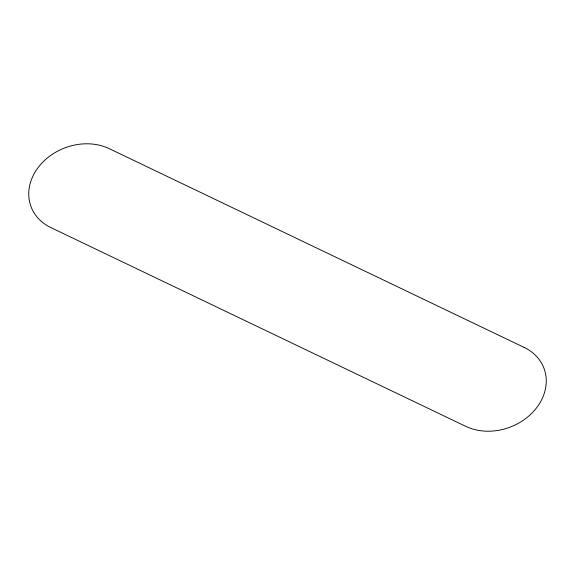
<?xml version="1.0" encoding="UTF-8"?>
<svg xmlns="http://www.w3.org/2000/svg" width="575" height="575" viewBox="0 0 575 575"><rect width="100%" height="100%" fill="white"/><g stroke="black" fill="none" stroke-linecap="round" stroke-linejoin="round"><path stroke-width="0.86" d="M524.199 347.451L109.25 148.652A52.404 42.981 -21.1 0 0 37.885 167.907A52.404 42.981 -21.1 0 0 50.801 227.549L465.75 426.348A52.404 42.981 -21.1 0 0 537.115 407.093A52.404 42.981 -21.1 0 0 524.199 347.451"/></g></svg>
